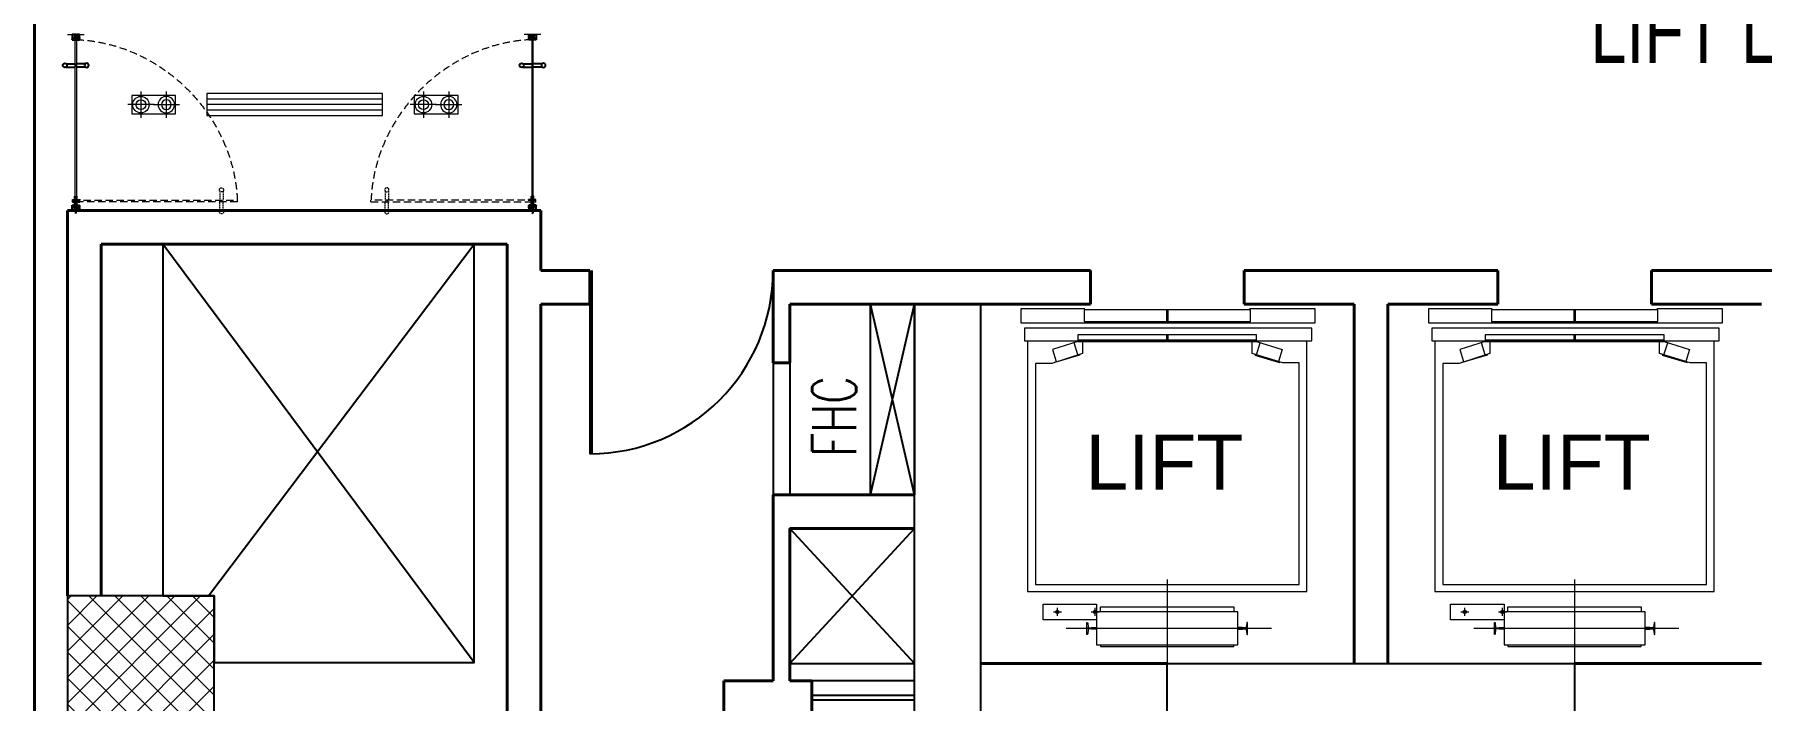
# Model space of a CAD drawing. Header units: millimetres. Extents: x 363738 to 753707, y -231656 to 1353648.
# Drawn here: x 364050 to 375835, y 1326313 to 1330856 of the extents above; entities that cross this region are included whole.
import ezdxf

# ---------------------------------------------------------------- set-up
doc = ezdxf.new("R2010")
doc.units = ezdxf.units.MM
doc.header["$LTSCALE"] = 35
doc.header["$MEASUREMENT"] = 0
doc.linetypes.add('HIDDEN', pattern=[0.375, 0.25, -0.125])
for name, color, linetype in [('2', 7, 'Continuous'), ('A-COLS', 4, 'Continuous'), ('A-DOOR', 7, 'Continuous'), ('A-SHAFT', 1, 'Continuous'), ('A-TEXT-600', 7, 'Continuous'), ('A_ele', 1, 'Continuous'), ('A_Louvers', 16, 'Continuous'), ('LINE', 4, 'Continuous')]:
    doc.layers.add(name, color=color, linetype=linetype)
for name, color, linetype, lineweight in [('A-LIFT', 154, 'Continuous', 9), ('A-WALL', 7, 'Continuous', 40), ('ac grill', 6, 'Continuous', 15), ('COL HATCH', 8, 'Continuous', 13), ('DIM', 221, 'Continuous', 9), ('I-CEIL-light', 150, 'Continuous', 0), ('I-Door', 30, 'Continuous', 15), ('I-Part-Gyps', 5, 'Continuous', 15), ('LIGHTS', 150, 'Continuous', 0)]:
    doc.layers.add(name, color=color, linetype=linetype, lineweight=lineweight)
doc.styles.add('300_simplex', font='simplex.shx', dxfattribs={"width": 0.7, "height": 300})
doc.styles.add('450_arial', font='ARIALUNI.TTF', dxfattribs={"width": 0.7, "height": 48})
doc.styles.add('AR350', font='arial.ttf', dxfattribs={"width": 0.9})

# ---------------------------------------------------------------- blocks, each defined once
blk = doc.blocks.new('DOOR')
for p, q in [((-0.01, 0), (-0.01, 0.9999)), ((0, 0), (0, 1))]:
    blk.add_line(p, q)
blk.add_arc((0, 0), 1, 90, 180)
blk = doc.blocks.new('DFSDFB')
at = {"color": 3, "elevation": -240}
for points in [[(-372040, -46680), (-372040, -46733)], [(-372020, -46680), (-372020, -46733)]]:
    blk.add_lwpolyline(points, dxfattribs=at)
at = {"color": 3}
blk.add_circle((-372030, -46673, -240), 12.5, dxfattribs=at)
blk = doc.blocks.new('FGBFGB')
at = {"layer": 'DIM'}
blk.add_hatch(color=256, dxfattribs=at).paths.add_polyline_path([(-372035, -46743), (-372025, -46743), (-372025, -46733), (-372035, -46733)])
at = {"color": 3, "elevation": -240}
for points in [[(-372035, -46733), (-372035, -46743)], [(-372025, -46733), (-372025, -46743)]]:
    blk.add_lwpolyline(points, dxfattribs=at)
at = {"layer": 'LINE', "color": 4}
blk.add_blockref('DFSDFB', (0, 0), dxfattribs=at)
at = {"layer": 'LINE', "color": 4, "xscale": -1, "rotation": 180}
blk.add_blockref('DFSDFB', (0, -93476), dxfattribs=at)
blk = doc.blocks.new('A$C13574F4D')
at = {"layer": '2', "color": 6, "linetype": 'Continuous'}
for p, q in [((2, 5), (0, 5)), ((0, 5), (0, 0)), ((1, 1), (1, 4)), ((1, 4), (2, 3)), ((22, 1), (1, 1)), ((3, 6), (2, 5)), ((2, 3), (4, 6)), ((3, 7), (3, 7)), ((3, 7), (3, 6)), ((4, 7), (4, 8)), ((4, 7), (4, 7)), ((22, 1), (44, 1)), ((41, 7), (41, 8)), ((41, 7), (41, 7)), ((43, 3), (41, 6)), ((42, 7), (42, 7)), ((42, 7), (42, 6)), ((42, 6), (43, 5)), ((43, 5), (45, 5)), ((44, 4), (43, 3)), ((44, 1), (44, 4)), ((45, 5), (45, 0)), ((0, 0), (45, 0))]:
    blk.add_line(p, q, dxfattribs=at)
for centre, radius, start, end in [((3, 7), 0.5, 29.9989, 210.0003), ((3, 6), 1, 315.001, 29.9996), ((42, 7), 0.5, 330.0011, 149.9997), ((42, 6), 1, 149.9997, 225)]:
    blk.add_arc(centre, radius, start, end, dxfattribs=at)
blk = doc.blocks.new('dhshfh')
at = {"color": 7, "linetype": 'Continuous'}
for p, q in [((0, -6, 0), (2, -5, 0)), ((0, -6, 0), (2, -7, 0)), ((41, -5, 0), (2, -5, 0)), ((41, -7, 0), (2, -7, 0)), ((5, -7, 0), (4, -5, 0)), ((6, -7, 0), (5, -5, 0)), ((6, -7, 0), (5, -5, 0)), ((7, -7, 0), (6, -5, 0)), ((8, -7, 0), (7, -5, 0)), ((9, -7, 0), (8, -5, 0)), ((10, -7, 0), (9, -5, 0)), ((11, -7, 0), (10, -5, 0)), ((12, -7, 0), (11, -5, 0)), ((13, -7, 0), (12, -5, 0)), ((14, -7, 0), (13, -5, 0)), ((15, -7, 0), (14, -5, 0)), ((16, -7, 0), (15, -5, 0)), ((17, -7, 0), (16, -5, 0)), ((17, -7, 0), (16, -5, 0)), ((18, -7, 0), (17, -5, 0)), ((19, -7, 0), (18, -5, 0)), ((20, -7, 0), (19, -5, 0)), ((21, -7, 0), (20, -5, 0)), ((22, -7, 0), (21, -5, 0)), ((23, -7, 0), (22, -5, 0)), ((24, -7, 0), (23, -5, 0)), ((25, -7, 0), (24, -5, 0)), ((26, -7, 0), (25, -5, 0)), ((27, -7, 0), (26, -5, 0)), ((28, -7, 0), (27, -5, 0)), ((29, -7, 0), (28, -5, 0)), ((30, -7, 0), (29, -5, 0)), ((31, -7, 0), (30, -5, 0)), ((32, -7, 0), (31, -5, 0)), ((33, -7, 0), (32, -5, 0)), ((34, -7, 0), (33, -5, 0)), ((35, -7, 0), (34, -5, 0)), ((36, -7, 0), (35, -5, 0)), ((37, -7, 0), (36, -5, 0)), ((38, -7, 0), (37, -5, 0)), ((39, -7, 0), (38, -5, 0)), ((40, -7, 0), (39, -5, 0)), ((41, -5, 0), (41, -3, 0)), ((42, -3, 0), (41, -3, 0)), ((41, -9, 0), (41, -7, 0)), ((42, -9, 0), (41, -9, 0)), ((43, -8, 0), (43, -4, 0))]:
    blk.add_line(p, q, dxfattribs=at)
for centre, start, end in [((42, -4, 0), 0, 90), ((42, -8, 0), 270, 0)]:
    blk.add_arc(centre, 1, start, end, dxfattribs=at)
blk = doc.blocks.new('A$C4B1B412E')
at = {"layer": 'LINE'}
h = blk.add_hatch(dxfattribs=at)
h.set_pattern_fill('ANSI31', color=25, scale=0.2, angle=-90, style=0)
h.set_pattern_definition([(225, (19616.511, 13176.13184), (-0.449012806, 0.449012806), [])])
h.paths.add_polyline_path([(-437, 327), (-437, 342), (-437, 347), (-449, 347), (-449, 327)])
h = blk.add_hatch(dxfattribs=at)
h.set_pattern_fill('ANSI31', color=25, scale=0.2, angle=-90, style=0)
h.set_pattern_definition([(135, (19616.511, -13530.6771), (-0.449012806, -0.449012806), [])])
h.paths.add_polyline_path([(-437, -681), (-437, -697), (-437, -702), (-449, -702), (-449, -681)])
at = {"color": 5, "ltscale": 5}
for p, q in [((-452, 311, 0), (-452, 263, 0)), ((-452, 311, 0), (-437, 311, 0)), ((-449, -671, 0), (-449, 311, 0)), ((-449, 263, 0), (-449, 311, 0)), ((-440, 311, 0), (-440, -671, 0)), ((-440, 263, 0), (-440, 311, 0)), ((-437, 311, 0), (-437, 263, 0)), ((-452, 263, 0), (-449, 263, 0)), ((-437, 263, 0), (-440, 263, 0))]:
    blk.add_line(p, q, dxfattribs=at)
at = {"color": 8, "linetype": 'HIDDEN', "ltscale": 5}
for p, q in [((-1409, 296, 0), (-424, 296, 0)), ((-424, 286, 0), (-1409, 286, 0)), ((-424, 299, 0), (-471, 299, 0)), ((-471, 299, 0), (-471, 296, 0)), ((-471, 296, 0), (-424, 296, 0)), ((-471, 283, 0), (-471, 286, 0)), ((-471, 286, 0), (-424, 286, 0)), ((-424, 283, 0), (-471, 283, 0)), ((-424, 299, 0), (-424, 283, 0))]:
    blk.add_line(p, q, dxfattribs=at)
at = {"color": 8, "linetype": 'HIDDEN'}
for p, q in [((-1319, 296, 0), (-1319, 286, 0)), ((-1309, 296, 0), (-1309, 286, 0))]:
    blk.add_line(p, q, dxfattribs=at)
at = {"color": 8, "linetype": 'HIDDEN', "elevation": 0}
for points in [[(-1324, 348), (-1324, 296)], [(-1304, 348), (-1304, 296)], [(-1324, 233), (-1324, 286)], [(-1304, 233), (-1304, 286)]]:
    blk.add_lwpolyline(points, dxfattribs=at)
at = {"color": 8, "linetype": 'HIDDEN', "ltscale": 5, "elevation": 0}
blk.add_lwpolyline([(-1409, 296), (-1409, 286)], dxfattribs=at)
at = {"color": 5, "ltscale": 5, "elevation": 0}
blk.add_lwpolyline([(-449, -671), (-440, -671)], dxfattribs=at)
at = {"color": 8, "linetype": 'HIDDEN'}
for centre in [(-1314, 356, 0), (-1314, 225, 0)]:
    blk.add_circle(centre, 12.5, dxfattribs=at)
at = {"color": 252, "linetype": 'HIDDEN', "ltscale": 5, "extrusion": (-3.33482e-11, -6.26733e-09, -1)}
blk.add_ellipse((-510, 227, 0), major_axis=(-668, 668, 0), ratio=0.900623, start_param=3.910619, end_param=5.509863, dxfattribs=at)
at = {"color": 5, "ltscale": 5, "extrusion": (-3.33482e-11, -6.26733e-09, -1)}
blk.add_ellipse((-444, 290, 0), major_axis=(2.8, 2.8, 0), ratio=1, start_param=3.141593, end_param=9.424778, dxfattribs=at)
at = {"color": 8, "linetype": 'HIDDEN', "ltscale": 5, "extrusion": (-6.26733e-09, 3.33482e-11, -1)}
blk.add_ellipse((-444, 290, 0), major_axis=(2.8, -2.8, 0), ratio=1, start_param=3.141593, end_param=9.424778, dxfattribs=at)
at = {"layer": '2', "color": 6, "linetype": 'Continuous'}
for p, q in [((-467, 348, 0), (-454, 348, 0)), ((-467, 330, 0), (-467, 348, 0)), ((-465, 330, 0), (-467, 330, 0)), ((-465, 329, 0), (-467, 329, 0)), ((-467, 329, 0), (-467, 326, 0)), ((-467, 325, 0), (-467, 326, 0)), ((-467, 322, 0), (-467, 325, 0)), ((-465, 322, 0), (-467, 322, 0)), ((-466, 332, 0), (-466, 346, 0)), ((-463, 329, 0), (-466, 332, 0)), ((-465, 347, 0), (-461, 347, 0)), ((-464, 328, 0), (-465, 330, 0)), ((-464, 329, 0), (-465, 329, 0)), ((-465, 327, 0), (-464, 328, 0)), ((-465, 324, 0), (-464, 323, 0)), ((-464, 322, 0), (-465, 322, 0)), ((-464, 327, 0), (-464, 328, 0)), ((-452, 326, 0), (-464, 326, 0)), ((-452, 325, 0), (-464, 325, 0)), ((-463, 327, 0), (-462, 328, 0)), ((-460, 347, 0), (-457, 347, 0)), ((-457, 345, 0), (-457, 346, 0)), ((-455, 327, 0), (-457, 345, 0)), ((-455, 342, 0), (-454, 328, 0)), ((-453, 326, 0), (-455, 326, 0)), ((-454, 348, 0), (-454, 345, 0)), ((-454, 345, 0), (-453, 345, 0)), ((-453, 343, 0), (-454, 343, 0)), ((-451, 329, 0), (-454, 329, 0)), ((-454, 328, 0), (-452, 328, 0)), ((-454, 328, 0), (-453, 328, 0)), ((-454, 323, 0), (-452, 323, 0)), ((-451, 322, 0), (-454, 322, 0)), ((-453, 345, 0), (-452, 343, 0)), ((-452, 328, 0), (-452, 326, 0)), ((-452, 323, 0), (-452, 325, 0)), ((-451, 328, 0), (-451, 329, 0)), ((-451, 326, 0), (-451, 328, 0)), ((-445, 326, 0), (-451, 326, 0)), ((-451, 325, 0), (-451, 322, 0)), ((-438, 325, 0), (-451, 325, 0)), ((-444, 326, 0), (-445, 326, 0)), ((-444, 326, 0), (-444, 326, 0)), ((-424, 326, 0), (-444, 326, 0)), ((-438, 322, 0), (-438, 325, 0)), ((-435, 322, 0), (-438, 322, 0)), ((-437, 343, 0), (-436, 345, 0)), ((-425, 325, 0), (-437, 325, 0)), ((-437, 325, 0), (-437, 323, 0)), ((-437, 323, 0), (-435, 323, 0)), ((-436, 345, 0), (-435, 345, 0)), ((-434, 343, 0), (-436, 343, 0)), ((-435, 345, 0), (-435, 348, 0)), ((-435, 348, 0), (-422, 348, 0)), ((-433, 344, 0), (-433, 345, 0)), ((-432, 346, 0), (-424, 346, 0)), ((-425, 323, 0), (-424, 324, 0)), ((-424, 322, 0), (-425, 322, 0)), ((-423, 322, 0), (-424, 322, 0)), ((-423, 345, 0), (-423, 327, 0)), ((-422, 322, 0), (-423, 322, 0)), ((-422, 348, 0), (-422, 322, 0)), ((-465, -676, 0), (-467, -676, 0)), ((-467, -676, 0), (-467, -679, 0)), ((-467, -679, 0), (-467, -681, 0)), ((-467, -684, 0), (-467, -681, 0)), ((-465, -684, 0), (-467, -684, 0)), ((-465, -684, 0), (-467, -684, 0)), ((-467, -684, 0), (-467, -702, 0)), ((-467, -702, 0), (-454, -702, 0)), ((-463, -683, 0), (-466, -686, 0)), ((-466, -687, 0), (-466, -700, 0)), ((-464, -677, 0), (-465, -676, 0)), ((-465, -679, 0), (-464, -678, 0)), ((-465, -681, 0), (-464, -682, 0)), ((-464, -683, 0), (-465, -684, 0)), ((-464, -683, 0), (-465, -684, 0)), ((-465, -701, 0), (-461, -701, 0)), ((-452, -679, 0), (-464, -679, 0)), ((-452, -681, 0), (-464, -681, 0)), ((-464, -682, 0), (-464, -683, 0)), ((-463, -681, 0), (-462, -683, 0)), ((-460, -701, 0), (-457, -701, 0)), ((-455, -681, 0), (-457, -699, 0)), ((-457, -699, 0), (-457, -700, 0)), ((-453, -681, 0), (-455, -681, 0)), ((-455, -697, 0), (-454, -682, 0)), ((-451, -676, 0), (-454, -676, 0)), ((-454, -677, 0), (-452, -678, 0)), ((-454, -683, 0), (-452, -682, 0)), ((-454, -682, 0), (-453, -682, 0)), ((-451, -684, 0), (-454, -684, 0)), ((-453, -697, 0), (-454, -698, 0)), ((-454, -702, 0), (-454, -700, 0)), ((-454, -700, 0), (-453, -700, 0)), ((-453, -700, 0), (-452, -698, 0)), ((-452, -678, 0), (-452, -679, 0)), ((-452, -682, 0), (-452, -681, 0)), ((-451, -679, 0), (-451, -676, 0)), ((-438, -679, 0), (-451, -679, 0)), ((-445, -681, 0), (-451, -681, 0)), ((-451, -681, 0), (-451, -682, 0)), ((-451, -683, 0), (-451, -684, 0)), ((-444, -680, 0), (-445, -681, 0)), ((-444, -681, 0), (-444, -680, 0)), ((-424, -681, 0), (-444, -681, 0)), ((-435, -676, 0), (-438, -676, 0)), ((-438, -676, 0), (-438, -679, 0)), ((-437, -678, 0), (-435, -677, 0)), ((-437, -679, 0), (-437, -678, 0)), ((-425, -679, 0), (-437, -679, 0)), ((-437, -698, 0), (-436, -700, 0)), ((-434, -698, 0), (-436, -697, 0)), ((-436, -700, 0), (-435, -700, 0)), ((-435, -700, 0), (-435, -702, 0)), ((-435, -702, 0), (-422, -702, 0)), ((-433, -699, 0), (-433, -700, 0)), ((-432, -701, 0), (-424, -701, 0)), ((-424, -676, 0), (-425, -677, 0)), ((-425, -678, 0), (-424, -679, 0)), ((-423, -676, 0), (-424, -676, 0)), ((-422, -676, 0), (-423, -676, 0)), ((-423, -700, 0), (-423, -682, 0)), ((-422, -702, 0), (-422, -676, 0))]:
    blk.add_line(p, q, dxfattribs=at)
for centre, radius, start, end in [((-465, 346, 0), 0.8, 90, 180), ((-465, 332, 0), 0.8, 180, 225), ((-464, 327, 0), 0.4, 150, 270), ((-464, 324, 0), 0.4, 90, 210), ((-465, 328, 0), 0.801, 329.9994, 45.0005), ((-464, 327, 0), 0.6, 150, 330.0002), ((-465, 323, 0), 0.801, 314.9995, 30.0006), ((-463, 328, 0), 0.5, 330, 45), ((-461, 347, 0), 0.3, 180, 0), ((-457, 346, 0), 0.8, 3.8105, 90), ((-454, 342, 0), 0.8, 75, 183.8141), ((-455, 327, 0), 0.5, 183.8144, 270), ((-454, 329, 0), 0.65, 90, 251.0755), ((-454, 322, 0), 0.65, 108.9245, 270), ((-452, 343, 0), 0.5, 254.9999, 30.0001), ((-453, 327, 0), 0.6, 270.0001, 90), ((-451, 328, 0), 0.3, 270, 90), ((-436, 343, 0), 0.5, 149.9999, 285), ((-435, 322, 0), 0.65, 270, 71.0754), ((-434, 344, 0), 0.8, 285, 0), ((-432, 345, 0), 0.8, 90, 179.9999), ((-425, 324, 0), 0.4, 330.0001, 90), ((-424, 323, 0), 0.8, 150, 225.0002), ((-424, 345, 0), 0.8, 0.0001, 90), ((-424, 327, 0), 0.8, 270, 0), ((-465, -687, 0), 0.8, 135, 180), ((-465, -700, 0), 0.8, 180, 270), ((-464, -679, 0), 0.4, 150, 270), ((-464, -681, 0), 0.4, 90, 210), ((-465, -678, 0), 0.801, 329.9994, 45.0005), ((-464, -682, 0), 0.6, 29.9998, 210), ((-465, -683, 0), 0.801, 314.9995, 30.0006), ((-463, -683, 0), 0.5, 315, 30), ((-461, -701, 0), 0.3, 0, 180), ((-457, -700, 0), 0.8, 270, 356.1895), ((-455, -681, 0), 0.5, 90, 176.1856), ((-454, -697, 0), 0.8, 176.1859, 285), ((-454, -677, 0), 0.65, 90, 251.0755), ((-454, -683, 0), 0.65, 108.9245, 270), ((-453, -681, 0), 0.6, 270, 89.9999), ((-452, -698, 0), 0.5, 329.9999, 105.0001), ((-451, -682, 0), 0.3, 270, 90), ((-436, -698, 0), 0.5, 75, 210.0001), ((-435, -677, 0), 0.65, 288.9246, 90), ((-434, -699, 0), 0.8, 0, 75), ((-432, -700, 0), 0.8, 180.0001, 270), ((-424, -678, 0), 0.8, 134.9998, 210), ((-425, -679, 0), 0.4, 270, 29.9999), ((-424, -682, 0), 0.8, 0, 90), ((-424, -700, 0), 0.8, 270, 359.9999)]:
    blk.add_arc(centre, radius, start, end, dxfattribs=at)
at = {"layer": 'I-Part-Gyps', "lineweight": 15}
for p, q in [((-394, 348, 0), (-494, 348, 0)), ((-394, -702, 0), (-494, -702, 0)), ((-394, -702, 0), (-494, -702, 0))]:
    blk.add_line(p, q, dxfattribs=at)
at = {"layer": 'LINE', "color": 25, "elevation": 0}
for points in [[(-449, 327), (-449, 347), (-437, 347), (-437, 342), (-437, 342), (-437, 327)], [(-449, -681), (-449, -702), (-437, -702), (-437, -697), (-437, -697), (-437, -681)]]:
    blk.add_lwpolyline(points, close=True, dxfattribs=at)
at = {"layer": 'LINE', "color": 4, "extrusion": (0, 0, -1), "zscale": -1}
blk.add_blockref('A$C13574F4D', (422, 317, 0), dxfattribs=at)
at = {"layer": 'LINE', "color": 4, "rotation": 270}
blk.add_blockref('dhshfh', (-438, 366, 0), dxfattribs=at)
at = {"layer": 'LINE', "color": 4, "extrusion": (0, 0, -1), "zscale": -1, "rotation": 270}
blk.add_blockref('FGBFGB', (47182, -372548, -240), dxfattribs=at)
at = {"layer": 'LINE', "color": 4, "extrusion": (0, 0, -1), "xscale": -1, "zscale": -1, "rotation": 180}
blk.add_blockref('A$C13574F4D', (422, -671, 0), dxfattribs=at)
blk = doc.blocks.new('cflgrid-flat-3')
at = {"layer": 'I-CEIL-light', "ltscale": 10}
for p, q in [((300, 420), (300, 180)), ((420, 300), (180, 300))]:
    blk.add_line(p, q, dxfattribs=at)
for radius in [75, 45]:
    blk.add_circle((300, 300), radius, dxfattribs=at)
blk = doc.blocks.new('A$C64E82A7A')
at = {"layer": 'LIGHTS', "linetype": 'ByBlock'}
blk.add_lwpolyline([(27, 27), (327, 27), (327, 152), (27, 152)], close=True, dxfattribs=at)
at = {"layer": 'LIGHTS', "ltscale": 10}
for p, xscale, yscale, zscale, rotation in [((-135, -135), 0.7499999999138106, 0.7499999999138106, 0.7499999999138106, 0.01273986816020063), ((488, -135), -0.7499999999138106, 0.75, 0.75, 359.9872601318398)]:
    blk.add_blockref('cflgrid-flat-3', p, dxfattribs=dict(at, xscale=xscale, yscale=yscale, zscale=zscale, rotation=rotation))
blk = doc.blocks.new('A$C4DBF7927')
at = {"layer": 'ac grill'}
for p, q in [((38, 0), (38, -1200)), ((75, 0), (75, -1200)), ((112, 0), (112, -1200))]:
    blk.add_line(p, q, dxfattribs=at)
blk.add_lwpolyline([(0, -1200), (150, -1200), (150, 0), (0, 0)], close=True, dxfattribs=at)

msp = doc.modelspace()

# ---------------------------------------------------------------- hatches: boundary and pattern name
at = {"layer": 'COL HATCH'}
h = msp.add_hatch(dxfattribs=at)
h.set_pattern_fill('ANSI37', color=256, scale=1000, style=0)
h.set_pattern_definition([(45, (355874.95, 1326026.37), (-88.3883, 88.3883), []), (135, (355874.95, 1326026.37), (-88.3883, -88.3883), [])])
h.paths.add_polyline_path([(364275, 1326026), (365275, 1326026), (365275, 1327026), (364275, 1327026)])

# ---------------------------------------------------------------- linework, layer by layer
at = {"layer": 'A-COLS', "elevation": 0}
for points in [[(370505, 1329016), (370505, 1326216), (370055, 1326216), (370055, 1329016)], [(371780, 1326566), (374560, 1326566), (374560, 1326216), (371780, 1326216)]]:
    msp.add_lwpolyline(points, close=True, dxfattribs=at)
at = {"layer": 'A-COLS', "ltscale": 2.5, "elevation": 0}
msp.add_lwpolyline([(364275, 1326026), (365275, 1326026), (365275, 1327026), (364275, 1327026)], close=True, dxfattribs=at)
at = {"layer": 'A-LIFT'}
for p, q in [((372390, 1328771), (371170, 1328771)), ((375170, 1328771), (373950, 1328771)), ((371780, 1327139), (371780, 1326573)), ((374560, 1327139), (374560, 1326573)), ((371003, 1326917), (371058, 1326917)), ((371030, 1326890), (371030, 1326944)), ((371260, 1326917), (371315, 1326917)), ((371287, 1326890), (371287, 1326944)), ((373783, 1326917), (373838, 1326917)), ((373810, 1326890), (373810, 1326944)), ((374040, 1326917), (374095, 1326917)), ((374067, 1326890), (374067, 1326944)), ((372491, 1326804), (371091, 1326804)), ((375271, 1326804), (373871, 1326804))]:
    msp.add_line(p, q, dxfattribs=at)
at = {"layer": 'A-LIFT', "elevation": 0}
for points in [[(372342, 1328987), (372786, 1328987), (372786, 1328886), (370784, 1328886), (370784, 1328987), (371218, 1328987)], [(375122, 1328987), (375566, 1328987), (375566, 1328886), (373564, 1328886), (373564, 1328987), (373998, 1328987)], [(370826, 1328766), (370826, 1327057), (372733, 1327057), (372733, 1328766)], [(371201, 1328761), (371201, 1328681), (370992, 1328613), (370880, 1328613), (370880, 1327104), (372680, 1327104), (372680, 1328617), (372569, 1328617), (372359, 1328681), (372359, 1328761)], [(371170, 1328761), (370997, 1328708), (371022, 1328626)], [(372390, 1328761), (372563, 1328708), (372538, 1328626)], [(373606, 1328766), (373606, 1327057), (375513, 1327057), (375513, 1328766)], [(373981, 1328761), (373981, 1328681), (373772, 1328613), (373660, 1328613), (373660, 1327104), (375460, 1327104), (375460, 1328617), (375349, 1328617), (375139, 1328681), (375139, 1328761)], [(373950, 1328761), (373777, 1328708), (373802, 1328626)], [(375170, 1328761), (375343, 1328708), (375318, 1328626)], [(371181, 1328675), (371182, 1328669), (371013, 1328618), (371012, 1328623)], [(371170, 1328671), (371145, 1328753)], [(372379, 1328675), (372378, 1328669), (372547, 1328618), (372548, 1328623)], [(372389, 1328671), (372415, 1328753)], [(373961, 1328675), (373962, 1328669), (373793, 1328618), (373792, 1328623)], [(373950, 1328671), (373925, 1328753)], [(375159, 1328675), (375158, 1328669), (375327, 1328618), (375328, 1328623)], [(375169, 1328671), (375195, 1328753)], [(371325, 1326917), (371325, 1326952), (372235, 1326952), (372235, 1326917)], [(374105, 1326917), (374105, 1326952), (375015, 1326952), (375015, 1326917)], [(371325, 1326692), (371325, 1326681), (372235, 1326681), (372235, 1326692)], [(374105, 1326692), (374105, 1326681), (375015, 1326681), (375015, 1326692)]]:
    msp.add_lwpolyline(points, dxfattribs=at)
for points in [[(371213, 1328978), (371213, 1328898), (372347, 1328898), (372347, 1328978)], [(371777, 1328978), (371777, 1328898), (371777, 1328898), (371777, 1328978)], [(371783, 1328898), (371783, 1328978), (371783, 1328978), (371783, 1328898)], [(373993, 1328978), (373993, 1328898), (375127, 1328898), (375127, 1328978)], [(374557, 1328978), (374557, 1328898), (374557, 1328898), (374557, 1328978)], [(374563, 1328898), (374563, 1328978), (374563, 1328978), (374563, 1328898)], [(370805, 1328854), (370805, 1328766), (372766, 1328766), (372766, 1328854)], [(371170, 1328807), (371170, 1328761), (372390, 1328761), (372390, 1328807)], [(371777, 1328771), (371777, 1328807), (371777, 1328807), (371777, 1328771)], [(371783, 1328807), (371783, 1328771), (371783, 1328771), (371783, 1328807)], [(373585, 1328854), (373585, 1328766), (375546, 1328766), (375546, 1328854)], [(373950, 1328807), (373950, 1328761), (375170, 1328761), (375170, 1328807)], [(374557, 1328771), (374557, 1328807), (374557, 1328807), (374557, 1328771)], [(374563, 1328807), (374563, 1328771), (374563, 1328771), (374563, 1328807)], [(371298, 1326863), (370934, 1326863), (370934, 1326970), (371298, 1326970)], [(371298, 1326692), (372262, 1326692), (372262, 1326917), (371298, 1326917)], [(374078, 1326863), (373714, 1326863), (373714, 1326970), (374078, 1326970)], [(374078, 1326692), (375042, 1326692), (375042, 1326917), (374078, 1326917)]]:
    msp.add_lwpolyline(points, close=True, dxfattribs=at)
for points in [[(371232, 1326764), (371232, 1326845), (371234, 1326845, -0.385135), (371238, 1326841), (371241, 1326813, 0.382193), (371247, 1326808), (371263, 1326808, 0.131652), (371264, 1326808), (371266, 1326810, -0.131652), (371266, 1326810), (371297, 1326810, -0.414214), (371298, 1326809), (371298, 1326800, -0.414214), (371297, 1326799), (371266, 1326799, -0.131652), (371266, 1326799), (371264, 1326801, 0.131652), (371263, 1326801), (371247, 1326801, 0.382193), (371241, 1326796), (371238, 1326768, -0.379256), (371234, 1326764)], [(372328, 1326764), (372328, 1326845), (372326, 1326845, 0.385135), (372322, 1326841), (372319, 1326813, -0.382193), (372313, 1326808), (372297, 1326808, -0.131652), (372296, 1326808), (372294, 1326810, 0.131652), (372293, 1326810), (372263, 1326810, 0.414214), (372262, 1326809), (372262, 1326800, 0.414214), (372263, 1326799), (372293, 1326799, 0.131652), (372294, 1326799), (372296, 1326801, -0.131652), (372297, 1326801), (372313, 1326801, -0.382193), (372319, 1326796), (372322, 1326768, 0.379256), (372326, 1326764)], [(374012, 1326764), (374012, 1326845), (374014, 1326845, -0.385135), (374018, 1326841), (374021, 1326813, 0.382193), (374027, 1326808), (374043, 1326808, 0.131652), (374044, 1326808), (374046, 1326810, -0.131652), (374046, 1326810), (374077, 1326810, -0.414214), (374078, 1326809), (374078, 1326800, -0.414214), (374077, 1326799), (374046, 1326799, -0.131652), (374046, 1326799), (374044, 1326801, 0.131652), (374043, 1326801), (374027, 1326801, 0.382193), (374021, 1326796), (374018, 1326768, -0.379256), (374014, 1326764)], [(375108, 1326764), (375108, 1326845), (375106, 1326845, 0.385135), (375102, 1326841), (375099, 1326813, -0.382193), (375093, 1326808), (375077, 1326808, -0.131652), (375076, 1326808), (375074, 1326810, 0.131652), (375073, 1326810), (375043, 1326810, 0.414214), (375042, 1326809), (375042, 1326800, 0.414214), (375043, 1326799), (375073, 1326799, 0.131652), (375074, 1326799), (375076, 1326801, -0.131652), (375077, 1326801), (375093, 1326801, -0.382193), (375099, 1326796), (375102, 1326768, 0.379256), (375106, 1326764)]]:
    msp.add_lwpolyline(points, format="xyb", close=True, dxfattribs=at)
at = {"layer": 'A-LIFT'}
for centre in [(371030, 1326917, 0), (371287, 1326917, 0), (373810, 1326917, 0), (374067, 1326917, 0)]:
    msp.add_circle(centre, 11.1, dxfattribs=at)
at = {"layer": 'A-SHAFT'}
for p, q in [((367050, 1326573), (364925, 1329426)), ((365238, 1327026, 0), (367050, 1329426)), ((370055, 1327716), (369755, 1329016)), ((369755, 1327716), (370055, 1329016))]:
    msp.add_line(p, q, dxfattribs=at)
at = {"layer": 'A-SHAFT', "ltscale": 0.5}
for p, q in [((369205, 1327486), (370055, 1326566)), ((369205, 1326566), (370055, 1327486))]:
    msp.add_line(p, q, dxfattribs=at)
at = {"layer": 'A-SHAFT'}
msp.add_lwpolyline([(367050, 1329426), (364925, 1329426), (364925, 1327026), (365275, 1327026), (365275, 1326573), (367050, 1326573)], close=True, dxfattribs=at)
at = {"layer": 'A-SHAFT', "elevation": 0}
msp.add_lwpolyline([(369755, 1329016), (370055, 1329016), (370055, 1327716), (369755, 1327716)], close=True, dxfattribs=at)
at = {"layer": 'A-SHAFT', "ltscale": 0.5}
msp.add_lwpolyline([(369205, 1326566), (370055, 1326566), (370055, 1327486), (369205, 1327486)], close=True, dxfattribs=at)
at = {"layer": 'A-WALL'}
for p, q in [((364050, 1353295, 0), (364050, 1317626, 0)), ((364275, 1329656, 0), (367505, 1329656, 0)), ((364275, 1327026, 0), (364275, 1329656, 0)), ((367505, 1329246), (367505, 1329656)), ((367505, 1329246), (367505, 1329656)), ((364505, 1329426, 0), (367275, 1329426)), ((364505, 1327026, 0), (364505, 1329426, 0)), ((367275, 1329426), (367275, 1322666)), ((367275, 1322666), (367275, 1329426)), ((367505, 1329246), (367840, 1329246)), ((367840, 1329016), (367840, 1329246)), ((369090, 1329246), (371255, 1329246)), ((369090, 1329246), (369090, 1328616)), ((371255, 1329016), (371255, 1329246)), ((372305, 1329246), (374035, 1329246)), ((372305, 1329016), (372305, 1329246)), ((374035, 1329016), (374035, 1329246)), ((375085, 1329246), (377035, 1329246)), ((375085, 1329016), (375085, 1329246)), ((367505, 1322666), (367505, 1329016)), ((367505, 1321616), (367505, 1329016)), ((367505, 1322666), (367505, 1329016)), ((367505, 1329016), (367840, 1329016)), ((369205, 1329016), (371255, 1329016)), ((369205, 1328616), (369205, 1329016)), ((372305, 1329016), (373055, 1329016)), ((373055, 1326566), (373055, 1329016)), ((373285, 1329016), (374035, 1329016)), ((373285, 1326566), (373285, 1329016)), ((375085, 1329016), (375835, 1329016)), ((369090, 1328616), (369205, 1328616)), ((369090, 1327716), (370055, 1327716)), ((369090, 1327716), (369090, 1326446)), ((369205, 1327486), (370055, 1327486)), ((369205, 1327486), (369205, 1326446)), ((370505, 1326566), (371780, 1326566)), ((374560, 1326566), (375835, 1326566)), ((368755, 1326446), (369090, 1326446)), ((368755, 1326446), (368755, 1326216)), ((369205, 1326446), (369355, 1326446))]:
    msp.add_line(p, q, dxfattribs=at)
at = {"layer": 'A-WALL', "ltscale": 0.25}
msp.add_line((369355, 1326216), (369355, 1326446), dxfattribs=at)
at = {"layer": 'A_ele'}
for p, q in [((369090, 1328616), (369090, 1327716)), ((369205, 1328616), (369205, 1327716))]:
    msp.add_line(p, q, dxfattribs=at)
at = {"layer": 'A_Louvers'}
for p, q in [((370055, 1326446), (369355, 1326446)), ((370055, 1326346), (369355, 1326346)), ((370055, 1326316), (369355, 1326316))]:
    msp.add_line(p, q, dxfattribs=at)

# ---------------------------------------------------------------- block references
at = {"layer": 'A-DOOR', "xscale": 1250, "yscale": 1250, "zscale": 1250, "rotation": 180}
msp.add_blockref('DOOR', (367840, 1329246, 0), dxfattribs=at)
at = {"layer": 'ac grill', "rotation": 270}
msp.add_blockref('A$C4DBF7927', (366425, 1330453, 0), dxfattribs=at)
at = {"layer": 'I-Door', "rotation": 180}
for p, xscale, yscale, zscale in [((363824, 1330054, 0), 1.142857142724097, 1.142857142724097, 1.142857142724097), ((367956, 1330054, 0), -1.142857142782304, 1.142857142855064, 1.142857142844098)]:
    msp.add_blockref('A$C4B1B412E', p, dxfattribs=dict(at, xscale=xscale, yscale=yscale, zscale=zscale))
at = {"layer": 'LIGHTS', "linetype": 'ByBlock'}
for p in [(364686, 1330288, 0), (366614, 1330288, 0)]:
    msp.add_blockref('A$C64E82A7A', p, dxfattribs=at)

# ---------------------------------------------------------------- texts
at = {"layer": 'A-TEXT-600', "style": '450_arial', "width": 0.7}
msp.add_text('LIFT LOBBY', height=450, dxfattribs=at).set_placement((374668, 1330662))
at = {"layer": 'A-TEXT-600', "color": 7, "style": 'AR350'}
for p in [(371222, 1327752, 0), (374002, 1327752, 0)]:
    msp.add_text('LIFT', height=375, dxfattribs=at).set_placement(p)
at = {"layer": 'A-TEXT-600', "insert": (369507, 1328251, 0), "char_height": 300, "attachment_point": 5, "rotation": 90, "style": '300_simplex'}
msp.add_mtext('FHC', dxfattribs=at)

doc.saveas('drawing.dxf')
